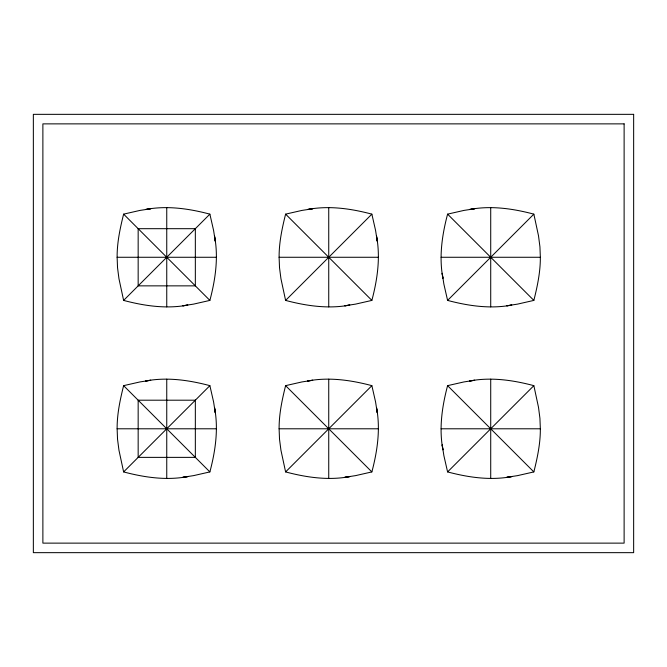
<?xml version="1.0" encoding="UTF-8"?>
<svg xmlns="http://www.w3.org/2000/svg" width="667" height="667" viewBox="0 0 667 667"><rect width="100%" height="100%" fill="white"/><g stroke="black" fill="none" stroke-linecap="round" stroke-linejoin="round"><path stroke-width="1" d="M117.125 257.27C117.025 242.655 120.093 228.256 123.62 214.14L139.937 210.422L150.734 208.754L145.698 209.463C167.109 205.403 189.044 208.621 209.88 214.14L213.598 230.457L215.266 241.254L214.557 236.218C218.618 257.629 215.399 279.565 209.88 300.408L193.563 304.119L182.766 305.786L187.802 305.077C166.391 309.138 144.456 305.92 123.62 300.408L118.959 278.698L117.534 267.684L117.125 257.27L216.358 257.27M117.125 428.789C117.025 414.165 120.093 399.766 123.62 385.651L139.937 381.941L150.734 380.273L145.698 380.982C167.109 376.913 189.044 380.14 209.88 385.651L213.598 401.968L215.266 412.773L214.557 407.729C218.618 429.139 215.399 451.084 209.88 471.919L193.563 475.629L182.766 477.297L187.802 476.597C166.391 480.657 144.456 477.43 123.62 471.919L118.959 450.217L117.534 439.203L117.125 428.789L216.358 428.789M279.106 257.27C279.014 242.655 282.083 228.256 285.601 214.14L301.918 210.422L312.723 208.754L307.679 209.463C329.089 205.403 351.034 208.621 371.869 214.14L375.579 230.457L377.247 241.254L376.547 236.218C380.607 257.629 377.38 279.565 371.869 300.408L355.553 304.119L344.747 305.786L349.791 305.077C328.381 309.138 306.436 305.92 285.601 300.408L280.94 278.698L279.515 267.684L279.106 257.27L378.347 257.27M279.106 428.789C279.014 414.165 282.083 399.766 285.601 385.651L301.918 381.941L312.723 380.273L307.679 380.982C329.089 376.913 351.034 380.14 371.869 385.651L375.579 401.968L377.247 412.773L376.547 407.729C380.607 429.139 377.38 451.084 371.869 471.919L355.553 475.629L344.747 477.297L349.791 476.597C328.381 480.657 306.436 477.43 285.601 471.919L280.94 450.217L279.515 439.203L279.106 428.789L378.347 428.789M540.345 257.27C540.445 271.894 537.377 286.285 533.858 300.408L517.534 304.119L506.737 305.786L511.772 305.077C490.37 309.138 468.426 305.92 447.59 300.408L443.872 284.084L442.204 273.287L442.913 278.322C438.853 256.92 442.071 234.976 447.59 214.14L463.907 210.422L474.704 208.754L469.668 209.463C491.079 205.403 513.015 208.621 533.858 214.14L538.511 235.843L539.937 246.857L540.345 257.27L441.112 257.27M540.345 428.789C540.445 443.405 537.377 457.804 533.858 471.919L517.534 475.629L506.737 477.297L511.772 476.597C490.37 480.657 468.426 477.43 447.59 471.919L443.872 455.603L442.204 444.797L442.913 449.841C438.853 428.431 442.071 406.486 447.59 385.651L463.907 381.941L474.704 380.273L469.668 380.982C491.079 376.913 513.015 380.14 533.858 385.651L538.511 407.354L539.937 418.376L540.345 428.789L441.112 428.789M123.628 300.392L209.872 214.149M285.618 300.392L371.861 214.149M123.628 471.911L209.872 385.668M447.599 300.392L533.842 214.149M285.618 471.911L371.861 385.668M447.599 471.911L533.842 385.668M447.599 214.149L533.842 300.392M285.618 214.149L371.861 300.392M447.599 385.668L533.842 471.911M123.628 214.149L209.872 300.392M285.618 385.668L371.861 471.911M123.628 385.668L209.872 471.911M490.72 207.662L490.72 306.878M490.72 379.173L490.72 478.397M328.739 207.662L328.739 306.878M328.739 379.173L328.739 478.397M166.75 207.662L166.75 306.878M166.75 379.173L166.75 478.397M633.65 114.34L33.35 114.34L33.35 552.66L633.65 552.66L633.65 114.34M624.12 123.87L42.88 123.87L42.88 543.13L624.12 543.13L624.12 123.87M195.339 228.689L138.161 228.689L138.161 285.86L195.339 285.86L195.339 228.689M195.339 400.2L138.161 400.2L138.161 457.37L195.339 457.37L195.339 400.2"/></g></svg>
